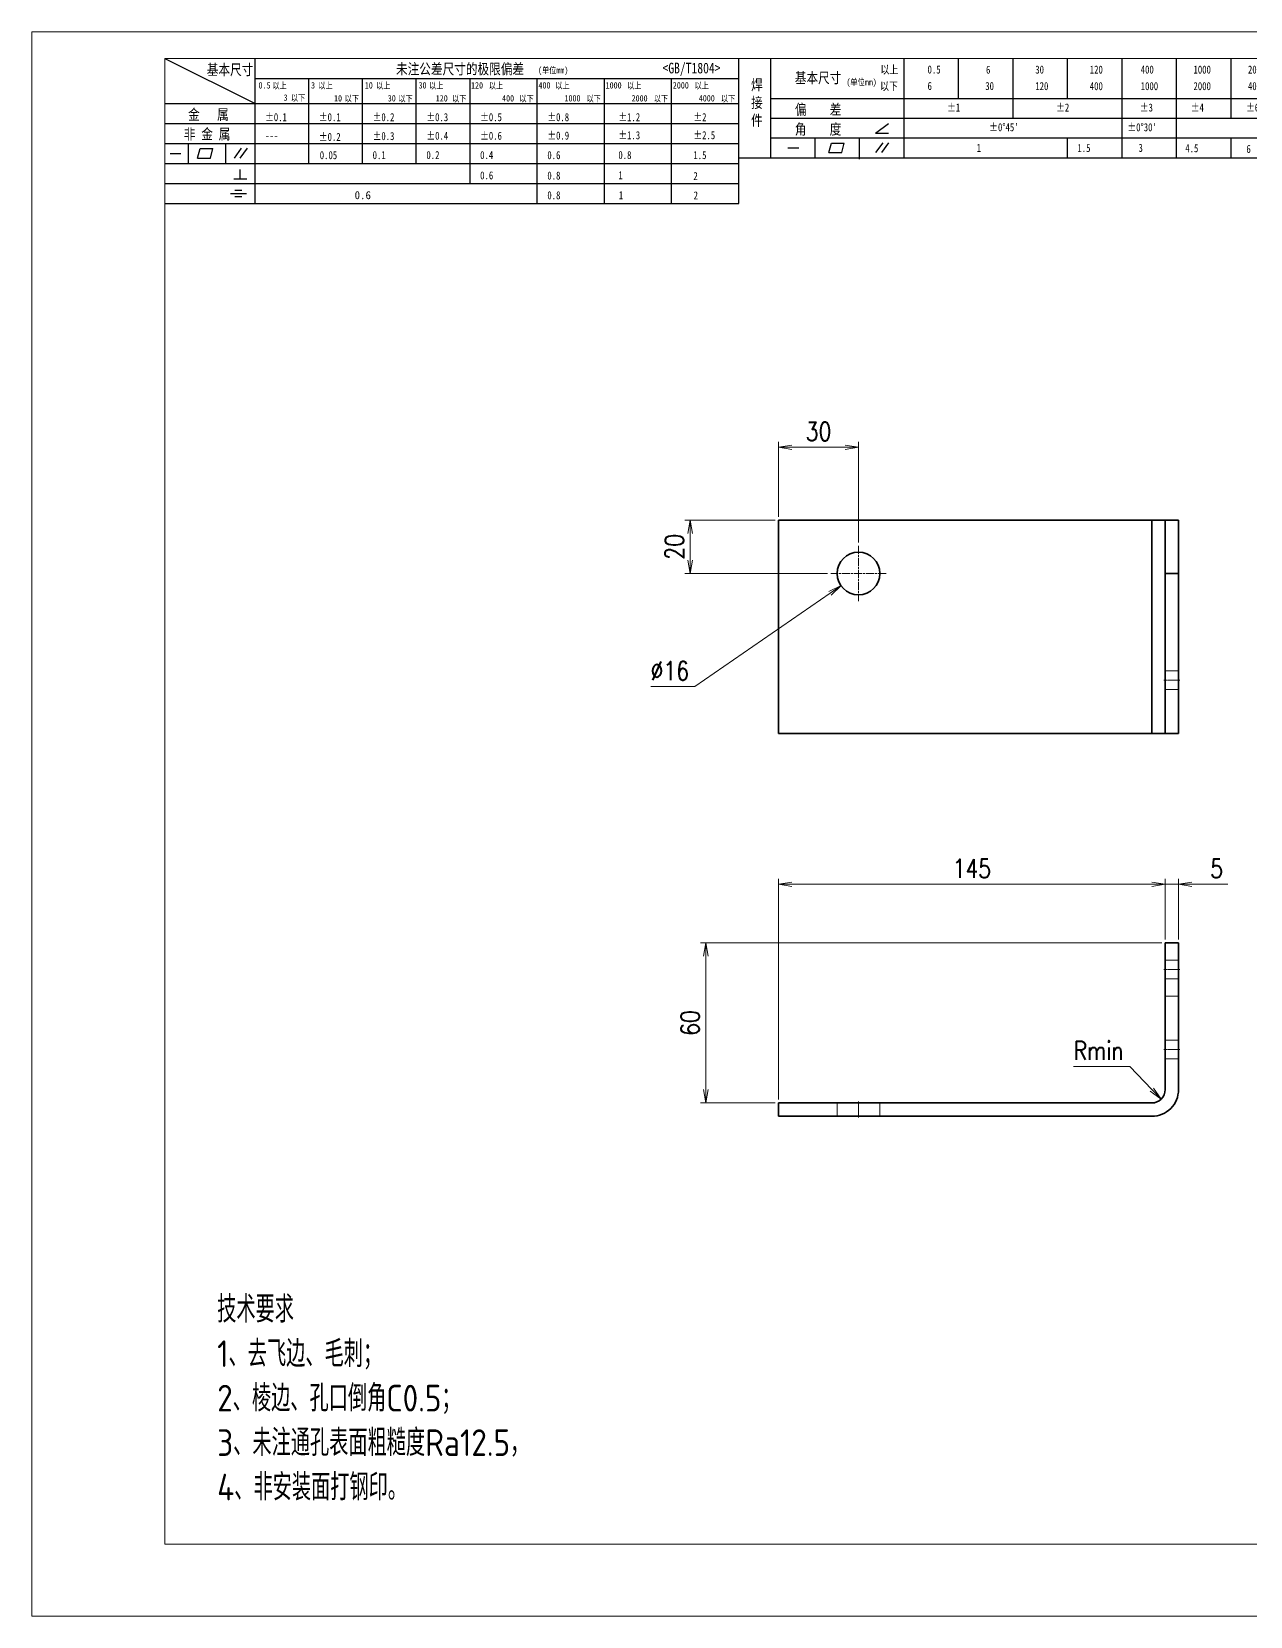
# Model space of a CAD drawing. Header units: millimetres. Extents: x 1333 to 142399, y -42879 to -5704.
# Drawn here: x 74030 to 74487, y -11024 to -10430 of the extents above; entities that cross this region are included whole.
import ezdxf

# ---------------------------------------------------------------- set-up
doc = ezdxf.new("R2010")
doc.units = ezdxf.units.MM
doc.header["$LTSCALE"] = 0.5
doc.linetypes.add('AM_ISO02W050x2', pattern=[3.75, 3, -0.75])
doc.linetypes.add('AM_ISO08W050x2', pattern=[9, 6, -0.75, 1.5, -0.75])
doc.layers.add('DIM', color=3, linetype='Continuous')
doc.layers.add('图\\M+19E79\\M+195B6\\M+18E9A', color=7, linetype='Continuous')
for name, color, linetype, lineweight in [('中心线', 2, 'AM_ISO08W050x2', 18), ('图框', 7, 'Continuous', 18), ('标注线', 3, 'Continuous', 18), ('粗实线', 7, 'Continuous', 35), ('虚线', 1, 'AM_ISO02W050x2', 18)]:
    doc.layers.add(name, color=color, linetype=linetype, lineweight=lineweight)
doc.layers.add('打印', color=7, linetype='Continuous', lineweight=15, plot=False)
doc.layers.add('打印-禁用', color=7, linetype='Continuous', lineweight=15, plot=False)
doc.styles.add('DIM', font='romans.shx', dxfattribs={"width": 0.8, "bigfont": 'bigfont.shx'})
doc.styles.add('国标', font='simfang.ttf', dxfattribs={"width": 0.8})
doc.styles.add('机械长仿宋', font='gbenor.shx', dxfattribs={"height": 1, "bigfont": 'gbcbig.shx'})
doc.dimstyles.new('XR 1-2$0', dxfattribs={"dimscale": 2, "dimtxt": 3.5, "dimasz": 2.5, "dimexe": 1, "dimexo": 0.625, "dimgap": 1.2, "dimtad": 1, "dimdsep": 46, "dimtxsty": 'DIM', "dimblk": 'OPEN', "dimcen": 0, "dimclrd": 8, "dimclre": 8, "dimclrt": 2, "dimazin": 2, "dimtfac": 0.5, "dimtmove": 0, "dimatfit": 3, "dimldrblk": 'OPEN', "dimfxl": 0, "dimtolj": 2, "dimlwd": 13, "dimlwe": 13, "dimarcsym": 0})
doc.dimstyles.new('XR 1-2$3', dxfattribs={"dimscale": 2, "dimtxt": 3.5, "dimasz": 2.5, "dimexe": 1, "dimexo": 0.625, "dimgap": 1.2, "dimtad": 1, "dimtoh": 1, "dimdsep": 46, "dimtxsty": 'DIM', "dimblk": 'OPEN', "dimcen": 0, "dimclrd": 8, "dimclre": 8, "dimclrt": 2, "dimazin": 2, "dimtfac": 0.5, "dimtofl": 0, "dimtmove": 0, "dimatfit": 3, "dimldrblk": 'OPEN', "dimfxl": 0, "dimtolj": 2, "dimlwd": 18, "dimlwe": 18, "dimarcsym": 0})
doc.dimstyles.new('XR 1-2$4', dxfattribs={"dimscale": 2, "dimtxt": 3.5, "dimasz": 2.5, "dimexe": 1, "dimexo": 0.625, "dimgap": 1.2, "dimtad": 1, "dimtoh": 1, "dimdsep": 46, "dimtxsty": 'DIM', "dimblk": 'OPEN', "dimcen": 0, "dimclrd": 8, "dimclre": 8, "dimclrt": 2, "dimazin": 2, "dimtfac": 0.5, "dimtofl": 0, "dimtmove": 0, "dimatfit": 3, "dimldrblk": 'OPEN', "dimfxl": 0, "dimtolj": 2, "dimlwd": 18, "dimlwe": 18, "dimarcsym": 0})

# ---------------------------------------------------------------- blocks, each defined once
blk = doc.blocks.new('GZDEH零件A3图框V01版')
at = {"layer": '图\\M+19E79\\M+195B6\\M+18E9A', "color": 9}
for p, q in [((2882.49, -1554.46), (2899.37, -1562.92)), ((2899.37, -1581.67), (2899.37, -1554.46)), ((2990.09, -1581.67), (2990.09, -1554.46)), ((2996.09, -1573.08), (2996.09, -1554.46)), ((3021.09, -1561.98), (3021.09, -1554.46)), ((3031.31, -1561.98), (3031.31, -1554.46)), ((3041.53, -1561.98), (3041.53, -1554.46)), ((3051.75, -1561.98), (3051.75, -1554.46)), ((3061.98, -1561.98), (3061.98, -1554.46)), ((3072.2, -1561.98), (3072.2, -1554.46)), ((3082.42, -1561.98), (3082.42, -1554.46)), ((2899.37, -1558.24), (2990.09, -1558.24)), ((2909.45, -1574.17), (2909.45, -1558.24)), ((2919.53, -1574.17), (2919.53, -1558.24)), ((2929.61, -1574.17), (2929.61, -1558.24)), ((2939.69, -1577.92), (2939.69, -1558.24)), ((2952.29, -1581.67), (2952.29, -1558.24)), ((2964.89, -1581.67), (2964.89, -1558.24)), ((2977.49, -1581.67), (2977.49, -1558.24)), ((2996.09, -1561.98), (3113.09, -1561.98)), ((3021.09, -1573.08), (3021.09, -1561.98)), ((3041.53, -1565.68), (3041.53, -1561.98)), ((3061.98, -1573.08), (3061.98, -1561.98)), ((3072.2, -1573.08), (3072.2, -1561.98)), ((3082.42, -1565.68), (3082.42, -1561.98)), ((2882.49, -1562.92), (2990.09, -1562.92)), ((2882.49, -1566.67), (2990.09, -1566.67)), ((2996.09, -1565.68), (3113.09, -1565.68)), ((3015.75, -1568.51), (3018.15, -1566.66)), ((2882.49, -1570.42), (2990.09, -1570.42)), ((2886.92, -1574.12), (2886.92, -1570.42)), ((2893.91, -1574.12), (2893.91, -1570.42)), ((2996.09, -1569.38), (3113.09, -1569.38)), ((3004.42, -1573.08), (3004.42, -1569.38)), ((3006.97, -1572.12), (3007.45, -1570.33)), ((3007.45, -1570.33), (3009.86, -1570.33)), ((3009.39, -1572.12), (3009.86, -1570.33)), ((3012.75, -1573.08), (3012.75, -1569.38)), ((3015.75, -1568.51), (3018.15, -1568.51)), ((3015.81, -1572.12), (3017.15, -1570.26)), ((3016.89, -1572.12), (3018.23, -1570.26)), ((3051.75, -1573.08), (3051.75, -1569.38)), ((3082.42, -1573.08), (3082.42, -1569.48)), ((2883.43, -1572.27), (2885.49, -1572.27)), ((2888.59, -1573.16), (2889.07, -1571.37)), ((2888.59, -1573.16), (2891, -1573.16)), ((2889.07, -1571.37), (2891.48, -1571.37)), ((2891, -1573.16), (2891.48, -1571.37)), ((2895.52, -1573.16), (2896.85, -1571.3)), ((2896.6, -1573.16), (2897.94, -1571.3)), ((2990.09, -1573.08), (3113.09, -1573.08)), ((2999.26, -1571.23), (3001.32, -1571.23)), ((3006.97, -1572.12), (3009.39, -1572.12)), ((3012.75, -1573.33), (3012.75, -1573.08)), ((2882.49, -1574.17), (2990.09, -1574.17)), ((2895.42, -1577.05), (2897.81, -1577.05)), ((2896.58, -1577.05), (2896.58, -1575.28)), ((2882.49, -1577.92), (2990.09, -1577.92)), ((2894.79, -1579.77), (2897.77, -1579.77)), ((2895.57, -1579.17), (2896.92, -1579.17)), ((2882.49, -1581.67), (2990.09, -1581.67)), ((2895.57, -1580.37), (2896.93, -1580.37))]:
    blk.add_line(p, q, dxfattribs=at)
at = {"layer": '图框', "linetype": 'Continuous'}
for p, q in [((2882.49, -1554.46), (2882.49, -1832.96)), ((3272.49, -1554.46), (2882.49, -1554.46)), ((2882.49, -1832.96), (3272.49, -1832.96))]:
    blk.add_line(p, q, dxfattribs=at)
at = {"layer": '打印-禁用', "linetype": 'Continuous'}
for p, q in [((2857.49, -1549.46), (2857.49, -1846.46)), ((3277.49, -1549.46), (2857.49, -1549.46)), ((2857.49, -1846.46), (3277.49, -1846.46))]:
    blk.add_line(p, q, dxfattribs=at)
at = {"layer": '图\\M+19E79\\M+195B6\\M+18E9A', "color": 9, "style": '国标', "width": 0.8}
for s, height, p in [('基本尺寸', 2, (2890.33, -1557.58)), ('未注公差尺寸的极限偏差', 2, (2925.81, -1557.44)), ('<GB/T1804>', 2, (2975.78, -1557.27)), ('以上', 1.5, (3016.64, -1557.33)), ('0.5', 1.5, (3025.49, -1557.3)), ('6', 1.5, (3036.45, -1557.34)), ('30', 1.5, (3045.69, -1557.31)), ('120', 1.5, (3055.91, -1557.31)), ('400', 1.5, (3065.46, -1557.31)), ('1000', 1.5, (3075.36, -1557.31)), ('2000', 1.5, (3085.57, -1557.31)), ('30', 1.2, (2930.04, -1560.11)), ('基本尺寸', 2, (3000.6, -1559.1)), ('以下', 1.5, (3016.58, -1560.43)), ('6', 1.5, (3025.49, -1560.38)), ('30', 1.5, (3036.31, -1560.39)), ('120', 1.5, (3045.69, -1560.41)), ('400', 1.5, (3055.91, -1560.41)), ('1000', 1.5, (3065.46, -1560.41)), ('2000', 1.5, (3075.36, -1560.41)), ('4000', 1.5, (3085.57, -1560.41)), ('金   属', 2, (2886.82, -1565.98)), ('±0.1', 1.5, (2901.27, -1566.23)), ('±0.1', 1.5, (2911.35, -1566.23)), ('±0.2', 1.5, (2921.43, -1566.23)), ('±0.3', 1.5, (2931.51, -1566.23)), ('±0.5', 1.5, (2941.59, -1566.23)), ('±0.8', 1.5, (2954.19, -1566.23)), ('±1.2', 1.5, (2967.51, -1566.23)), ('±2', 1.5, (2981.58, -1566.23)), ('偏    差', 2, (3000.6, -1565.04)), ('±1', 1.5, (3029.16, -1564.42)), ('±2', 1.5, (3049.61, -1564.42)), ('±3', 1.5, (3065.3, -1564.42)), ('±4', 1.5, (3074.85, -1564.42)), ('±6', 1.5, (3085.22, -1564.42)), ('非 金 属', 2, (2886.02, -1569.65)), ('±0.3', 1.5, (2921.43, -1569.77)), ('±0.4', 1.5, (2931.51, -1569.71)), ('±0.6', 1.5, (2941.59, -1569.71)), ('±0.9', 1.5, (2954.19, -1569.68)), ('±1.3', 1.5, (2967.51, -1569.62)), ('±2.5', 1.5, (2981.58, -1569.61)), ('角    度', 2, (3000.6, -1568.74)), ("±0%%D45'", 1.5, (3037.06, -1568.12)), ("±0%%D30'", 1.5, (3062.98, -1568.12)), ('---', 1.5, (2901.27, -1569.65)), ('±0.2', 1.5, (2911.35, -1569.92)), ('1', 1.5, (3034.69, -1571.98)), ('1.5', 1.5, (3053.59, -1572.01)), ('3', 1.5, (3065.05, -1571.98)), ('4.5', 1.5, (3073.82, -1572.05)), ('6', 1.5, (3085.28, -1572.19)), ('0.1', 1.5, (2921.43, -1573.34)), ('0.2', 1.5, (2931.51, -1573.33)), ('0.4', 1.5, (2941.59, -1573.33)), ('0.6', 1.5, (2954.19, -1573.35)), ('0.8', 1.5, (2967.51, -1573.33)), ('1.5', 1.5, (2981.58, -1573.34)), ('0.6', 1.5, (2941.59, -1577.14)), ('0.8', 1.5, (2954.19, -1577.17)), ('1', 1.5, (2967.51, -1577.12)), ('2', 1.5, (2981.58, -1577.26)), ('0.8', 1.5, (2954.19, -1580.87)), ('1', 1.5, (2967.59, -1580.86)), ('2', 1.5, (2981.62, -1580.89))]:
    blk.add_text(s, height=height, dxfattribs=at).set_placement(p)
at = {"layer": '图\\M+19E79\\M+195B6\\M+18E9A', "color": 9, "lineweight": 15, "style": '国标', "width": 0.8}
for s, p in [('(单位mm)', (2952.44, -1557.27)), ('0.5', (2900.03, -1560.11)), ('以上', (2902.64, -1560.16)), ('3', (2909.88, -1560.11)), ('以上', (2911.25, -1560.16)), ('10', (2919.96, -1560.11)), ('以上', (2922.09, -1560.16)), ('以上', (2932.02, -1560.16)), ('120', (2939.88, -1560.11)), ('以上', (2943.21, -1560.16)), ('400', (2952.52, -1560.11)), ('以上', (2955.68, -1560.16)), ('1000', (2965.12, -1560.11)), ('以上', (2969.16, -1560.16)), ('2000', (2977.72, -1560.11)), ('以上', (2981.8, -1560.16)), ('(单位mm)', (3010.27, -1559.51)), ('3', (2904.73, -1562.41)), ('以下', (2906.1, -1562.46)), ('10', (2914.19, -1562.54)), ('以下', (2916.18, -1562.59)), ('30', (2924.27, -1562.54)), ('以下', (2926.26, -1562.59)), ('120', (2933.26, -1562.54)), ('以下', (2936.34, -1562.59)), ('400', (2945.7, -1562.54)), ('以下', (2948.94, -1562.59)), ('1000', (2957.41, -1562.54)), ('以下', (2961.54, -1562.59)), ('2000', (2969.99, -1562.54)), ('以下', (2974.14, -1562.59)), ('4000', (2982.59, -1562.54)), ('以下', (2986.74, -1562.59))]:
    blk.add_text(s, height=1.2, dxfattribs=at).set_placement(p)
at = {"layer": '图\\M+19E79\\M+195B6\\M+18E9A', "color": 9, "lineweight": 13, "style": '国标'}
blk.add_text('0.6', height=1.5, dxfattribs=at).set_placement((2918.05, -1580.85))
at = {"layer": '图\\M+19E79\\M+195B6\\M+18E9A', "color": 9, "style": '国标'}
for s, insert, char_height, width, attachment_point in [('焊\\P接\\P件', (2992.39, -1558.41), 2, 3.1877, 1), ('0.05', (2911.51, -1573.37), 1.5, 5.1982, 7)]:
    blk.add_mtext(s, dxfattribs=dict(at, insert=insert, char_height=char_height, width=width, attachment_point=attachment_point))
blk = doc.blocks.new('DEH A3')
at = {"layer": '图框'}
blk.add_blockref('GZDEH零件A3图框V01版', (-2857.49, 1846.46), dxfattribs=at)
blk = doc.blocks.new('_Open')
at = {"color": 0, "linetype": 'ByBlock', "lineweight": -2}
for p, q in [((-1, 0.17), (0, 0)), ((-1, -0.17), (0, 0)), ((0, 0), (-1, 0))]:
    blk.add_line(p, q, dxfattribs=at)
blk = doc.blocks.new('*D206')
at = {"layer": 'Defpoints', "color": 0, "transparency": 16777216}
for p in [(74455.15, -10749.41), (74455.15, -10771.38), (74310.15, -10831.38)]:
    blk.add_point(p, dxfattribs=at)
at = {"layer": 'DIM', "color": 8, "lineweight": 13, "transparency": 16777216}
for p, q in [((74310.15, -10830.13), (74310.15, -10747.41)), ((74315.15, -10749.41), (74450.15, -10749.41)), ((74455.15, -10770.13), (74455.15, -10747.41))]:
    blk.add_line(p, q, dxfattribs=at)
at = {"layer": 'DIM', "color": 8, "lineweight": 13, "transparency": 16777216, "xscale": 5, "yscale": 5, "zscale": 5, "rotation": 180}
blk.add_blockref('_Open', (74310.15, -10749.41), dxfattribs=at)
at = {"layer": 'DIM', "color": 8, "lineweight": 13, "transparency": 16777216, "xscale": 5, "yscale": 5, "zscale": 5}
blk.add_blockref('_Open', (74455.15, -10749.41), dxfattribs=at)
at = {"layer": 'DIM', "color": 2, "transparency": 16777216, "insert": (74382.65, -10743.51), "char_height": 7, "attachment_point": 5, "style": 'DIM'}
blk.add_mtext('\\A2;145', dxfattribs=at)
blk = doc.blocks.new('*D207')
at = {"layer": 'Defpoints', "color": 0, "transparency": 16777216}
for p in [(74460.15, -10749.41), (74455.15, -10771.38), (74460.15, -10771.38)]:
    blk.add_point(p, dxfattribs=at)
at = {"layer": 'DIM', "color": 8, "lineweight": 13, "transparency": 16777216}
for p, q in [((74450.15, -10749.41), (74445.15, -10749.41)), ((74455.15, -10770.13), (74455.15, -10747.41)), ((74455.15, -10749.41), (74460.15, -10749.41)), ((74460.15, -10770.13), (74460.15, -10747.41)), ((74465.15, -10749.41), (74478.68, -10749.41))]:
    blk.add_line(p, q, dxfattribs=at)
at = {"layer": 'DIM', "color": 8, "lineweight": 13, "transparency": 16777216, "xscale": 5, "yscale": 5, "zscale": 5}
blk.add_blockref('_Open', (74455.15, -10749.41), dxfattribs=at)
at = {"layer": 'DIM', "color": 8, "lineweight": 13, "transparency": 16777216, "xscale": 5, "yscale": 5, "zscale": 5, "rotation": 180}
blk.add_blockref('_Open', (74460.15, -10749.41), dxfattribs=at)
at = {"layer": 'DIM', "color": 2, "transparency": 16777216, "insert": (74474.42, -10743.51), "char_height": 7, "attachment_point": 5, "style": 'DIM'}
blk.add_mtext('\\A2;5', dxfattribs=at)
blk = doc.blocks.new('*D208')
at = {"layer": 'Defpoints', "color": 0, "transparency": 16777216}
for p in [(74455.15, -10771.38), (74282.9, -10831.38), (74310.15, -10831.38)]:
    blk.add_point(p, dxfattribs=at)
at = {"layer": 'DIM', "color": 8, "lineweight": 13, "transparency": 16777216}
for p, q in [((74453.9, -10771.38), (74280.9, -10771.38)), ((74282.9, -10776.38), (74282.9, -10826.38)), ((74308.9, -10831.38), (74280.9, -10831.38))]:
    blk.add_line(p, q, dxfattribs=at)
at = {"layer": 'DIM', "color": 8, "lineweight": 13, "transparency": 16777216, "xscale": 5, "yscale": 5, "zscale": 5}
for p, rotation in [((74282.9, -10771.38), 90), ((74282.9, -10831.38), 270)]:
    blk.add_blockref('_Open', p, dxfattribs=dict(at, rotation=rotation))
at = {"layer": 'DIM', "color": 2, "transparency": 16777216, "insert": (74277, -10801.38), "char_height": 7, "attachment_point": 5, "rotation": 90, "style": 'DIM'}
blk.add_mtext('\\A2;60', dxfattribs=at)
blk = doc.blocks.new('*D209')
at = {"layer": 'Defpoints', "color": 0, "transparency": 16777216}
for p in [(74450.15, -10826.38), (74453.59, -10830)]:
    blk.add_point(p, dxfattribs=at)
at = {"layer": 'DIM', "color": 8, "lineweight": 18, "transparency": 16777216}
for p, q in [((74420.83, -10817.67), (74441.89, -10817.67)), ((74441.89, -10817.67), (74450.15, -10826.38))]:
    blk.add_line(p, q, dxfattribs=at)
at = {"layer": 'DIM', "color": 8, "lineweight": 18, "transparency": 16777216, "xscale": 5, "yscale": 5, "zscale": 5, "rotation": 313.4830304974481}
blk.add_blockref('_Open', (74453.59, -10830), dxfattribs=at)
at = {"layer": 'DIM', "color": 2, "transparency": 16777216, "insert": (74430.16, -10811.77), "char_height": 7, "attachment_point": 5, "style": 'DIM'}
blk.add_mtext('\\A2;\\A2;Rmin', dxfattribs=at)
blk = doc.blocks.new('*D215')
at = {"layer": 'Defpoints', "color": 0, "transparency": 16777216}
for p in [(74310.15, -10612.91), (74277, -10632.91), (74329.75, -10632.91)]:
    blk.add_point(p, dxfattribs=at)
at = {"layer": 'DIM', "color": 8, "lineweight": 13, "transparency": 16777216}
for p, q in [((74308.9, -10612.91), (74275, -10612.91)), ((74277, -10617.91), (74277, -10627.91)), ((74328.5, -10632.91), (74275, -10632.91))]:
    blk.add_line(p, q, dxfattribs=at)
at = {"layer": 'DIM', "color": 8, "lineweight": 13, "transparency": 16777216, "xscale": 5, "yscale": 5, "zscale": 5}
for p, rotation in [((74277, -10612.91), 90), ((74277, -10632.91), 270)]:
    blk.add_blockref('_Open', p, dxfattribs=dict(at, rotation=rotation))
at = {"layer": 'DIM', "color": 2, "transparency": 16777216, "insert": (74271.1, -10622.91), "char_height": 7, "attachment_point": 5, "rotation": 90, "style": 'DIM'}
blk.add_mtext('\\A2;20', dxfattribs=at)
blk = doc.blocks.new('*D216')
at = {"layer": 'Defpoints', "color": 0, "transparency": 16777216}
for p in [(74340.15, -10585.59), (74310.15, -10612.91), (74340.15, -10622.51)]:
    blk.add_point(p, dxfattribs=at)
at = {"layer": 'DIM', "color": 8, "lineweight": 13, "transparency": 16777216}
for p, q in [((74310.15, -10611.66), (74310.15, -10583.59)), ((74340.15, -10621.26), (74340.15, -10583.59)), ((74315.15, -10585.59), (74335.15, -10585.59))]:
    blk.add_line(p, q, dxfattribs=at)
at = {"layer": 'DIM', "color": 8, "lineweight": 13, "transparency": 16777216, "xscale": 5, "yscale": 5, "zscale": 5, "rotation": 180}
blk.add_blockref('_Open', (74310.15, -10585.59), dxfattribs=at)
at = {"layer": 'DIM', "color": 8, "lineweight": 13, "transparency": 16777216, "xscale": 5, "yscale": 5, "zscale": 5}
blk.add_blockref('_Open', (74340.15, -10585.59), dxfattribs=at)
at = {"layer": 'DIM', "color": 2, "transparency": 16777216, "insert": (74325.15, -10579.69), "char_height": 7, "attachment_point": 5, "style": 'DIM'}
blk.add_mtext('\\A2;30', dxfattribs=at)
blk = doc.blocks.new('*D217')
at = {"layer": 'Defpoints', "color": 0, "transparency": 16777216}
for p in [(74346.73, -10628.36), (74333.57, -10637.45)]:
    blk.add_point(p, dxfattribs=at)
at = {"layer": 'DIM', "color": 8, "lineweight": 18, "transparency": 16777216}
for p, q in [((74278.81, -10675.29), (74329.46, -10640.3)), ((74262.28, -10675.29), (74278.81, -10675.29))]:
    blk.add_line(p, q, dxfattribs=at)
at = {"layer": 'DIM', "color": 8, "lineweight": 18, "transparency": 16777216, "xscale": 5, "yscale": 5, "zscale": 5, "rotation": 34.64397492591793}
blk.add_blockref('_Open', (74333.57, -10637.45), dxfattribs=at)
at = {"layer": 'DIM', "color": 2, "transparency": 16777216, "insert": (74269.34, -10669.39), "char_height": 7, "attachment_point": 5, "style": 'DIM'}
blk.add_mtext('\\A2;∅16', dxfattribs=at)

msp = doc.modelspace()

# ---------------------------------------------------------------- linework, layer by layer
at = {"layer": '中心线'}
for p, q in [((74340.151, -10622.507), (74340.151, -10643.307)), ((74350.551, -10632.907), (74329.751, -10632.907))]:
    msp.add_line(p, q, dxfattribs=at)
at = {"layer": '中心线', "ltscale": 0.15}
for p, q in [((74454.651, -10672.907), (74460.651, -10672.907)), ((74454.651, -10781.376), (74460.651, -10781.376)), ((74454.651, -10811.376), (74460.651, -10811.376))]:
    msp.add_line(p, q, dxfattribs=at)
at = {"layer": '中心线', "ltscale": 0.150012}
msp.add_line((74340.151, -10830.876), (74340.151, -10836.876), dxfattribs=at)
at = {"layer": '打印'}
msp.add_lwpolyline([(74030.036, -10429.809), (74870.036, -10429.809), (74870.036, -11023.809), (74030.036, -11023.809)], close=True, dxfattribs=at)
at = {"layer": '粗实线'}
for p, q in [((74310.151, -10612.907), (74450.151, -10612.907)), ((74310.151, -10692.907), (74310.151, -10612.907)), ((74450.151, -10692.907), (74450.151, -10612.907)), ((74455.151, -10612.907), (74455.151, -10632.907)), ((74460.151, -10632.907), (74460.151, -10612.907)), ((74455.151, -10692.907), (74455.151, -10632.907)), ((74460.151, -10692.907), (74460.151, -10632.907)), ((74310.151, -10692.907), (74450.151, -10692.907)), ((74455.151, -10826.376), (74455.151, -10771.376)), ((74460.151, -10771.376), (74460.151, -10826.376)), ((74310.151, -10831.376), (74450.151, -10831.376)), ((74450.151, -10836.376), (74310.151, -10836.376))]:
    msp.add_line(p, q, dxfattribs=at)
at = {"layer": '粗实线', "ltscale": 0.125}
for p, q in [((74455.151, -10612.907), (74450.151, -10612.907)), ((74455.151, -10612.907), (74460.151, -10612.907)), ((74455.151, -10632.907), (74460.151, -10632.907)), ((74455.151, -10692.907), (74450.151, -10692.907)), ((74455.151, -10692.907), (74460.151, -10692.907)), ((74455.151, -10771.376), (74460.151, -10771.376)), ((74310.151, -10836.376), (74310.151, -10831.376))]:
    msp.add_line(p, q, dxfattribs=at)
at = {"layer": '粗实线'}
msp.add_circle((74340.151, -10632.907), 8, dxfattribs=at)
for radius in [5, 10]:
    msp.add_arc((74450.151, -10826.376), radius, 269.999997, 0, dxfattribs=at)
at = {"layer": '虚线'}
msp.add_line((74450.151, -10692.907), (74450.151, -10612.907), dxfattribs=at)
at = {"layer": '虚线', "ltscale": 0.125}
for p, q in [((74455.151, -10669.407), (74460.151, -10669.407)), ((74455.151, -10669.407), (74460.151, -10669.407)), ((74455.151, -10676.407), (74460.151, -10676.407)), ((74455.151, -10676.407), (74460.151, -10676.407)), ((74455.151, -10777.876), (74460.151, -10777.876)), ((74455.151, -10784.876), (74460.151, -10784.876)), ((74455.151, -10791.376), (74460.151, -10791.376)), ((74455.151, -10807.876), (74460.151, -10807.876)), ((74455.151, -10814.876), (74460.151, -10814.876)), ((74332.151, -10831.376), (74332.151, -10836.376)), ((74348.151, -10831.376), (74348.151, -10836.376))]:
    msp.add_line(p, q, dxfattribs=at)

# ---------------------------------------------------------------- block references
at = {"layer": '图框', "xscale": 2, "yscale": 2, "zscale": 2}
msp.add_blockref('DEH A3', (74030.036, -11023.809), dxfattribs=at)

# ---------------------------------------------------------------- texts
at = {"layer": '标注线', "color": 2, "insert": (74099.616, -10980.436), "char_height": 10, "width": 114.82461, "attachment_point": 7, "style": '机械长仿宋'}
msp.add_mtext('\\A2;技术要求\\P1、去飞边、毛刺；\\P2、棱边、孔口倒角C0.5；\\P3、未注通孔表面粗糙度Ra12.5，\\P4、非安装面打钢印。', dxfattribs=at)

# ---------------------------------------------------------------- dimensions: what is measured, and where the dimension line sits
at = {"layer": 'DIM', "color": 7}
for base, p1, p2, picture, middle in [((74340.151, -10585.591), (74310.151, -10612.907), (74340.151, -10622.507), '*D216', (74325.151, -10579.691)), ((74455.151, -10749.41), (74310.151, -10831.376), (74455.151, -10771.376), '*D206', (74382.651, -10743.51)), ((74460.151, -10749.41), (74455.151, -10771.376), (74460.151, -10771.376), '*D207', (74474.418, -10743.51))]:
    dim = msp.add_linear_dim(base=base, p1=p1, p2=p2, dimstyle='XR 1-2$0', dxfattribs=at)
    dim.commit()
    dim.dimension.update_dxf_attribs({"geometry": picture, "text_midpoint": middle})
for base, p1, p2, picture, middle in [((74276.996, -10632.907), (74310.151, -10612.907), (74329.751, -10632.907), '*D215', (74271.096, -10622.907)), ((74282.9, -10831.376), (74455.151, -10771.376), (74310.151, -10831.376), '*D208', (74277, -10801.376))]:
    dim = msp.add_linear_dim(base=base, p1=p1, p2=p2, angle=90, dimstyle='XR 1-2$0', dxfattribs=at)
    dim.commit()
    dim.dimension.update_dxf_attribs({"geometry": picture, "text_midpoint": middle})
dim = msp.add_diameter_dim_2p(p1=(74346.733, -10628.359), p2=(74333.57, -10637.454), dimstyle='XR 1-2$3', dxfattribs=at)
dim.commit()
dim.dimension.update_dxf_attribs({"geometry": '*D217', "text_midpoint": (74269.345, -10675.292), "dimtype": 163})
dim = msp.add_radius_dim(center=(74450.151, -10826.376), mpoint=(74453.592, -10830.003), text='\\A2;Rmin', dimstyle='XR 1-2$4', override={"dimtxsty": 'DIM'}, dxfattribs=at)
dim.commit()
dim.dimension.update_dxf_attribs({"geometry": '*D209', "text_midpoint": (74430.16, -10817.669), "dimtype": 164})

doc.saveas('drawing.dxf')
